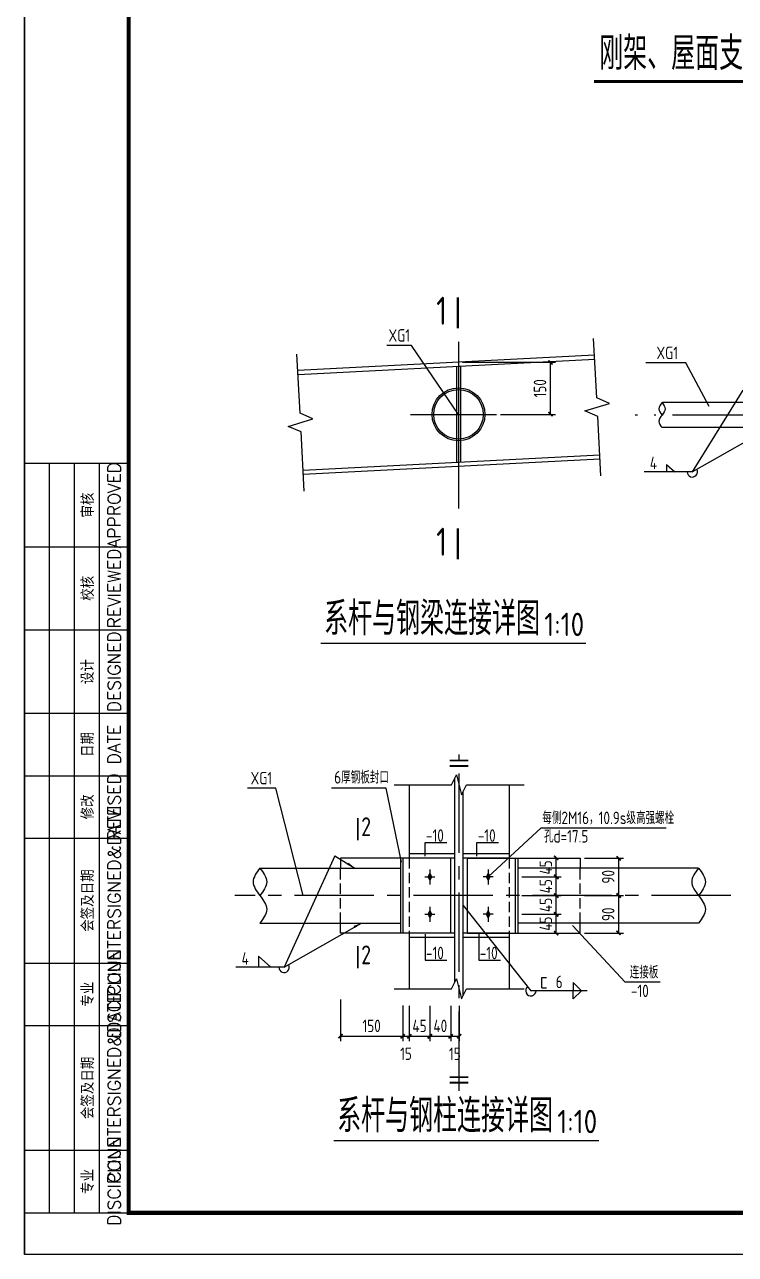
# Model space of a CAD drawing. Header units: millimetres. Extents: x 865974 to 875117, y 40174 to 44891.
# Drawn here: x 867867.5 to 868038.2, y 40173.6 to 40469 of the extents above; entities that cross this region are included whole.
import ezdxf
from ezdxf.enums import TextEntityAlignment as Align

# ---------------------------------------------------------------- set-up
doc = ezdxf.new("R2010")
doc.units = ezdxf.units.MM
doc.header["$LTSCALE"] = 1000
doc.header["$MEASUREMENT"] = 0
for name, pattern in [('center2', [28.575, 19.05, -3.175, 3.175, -3.175]), ('DASH', [0.35, 0.25, -0.1]), ('DASHED', [117.236842, 78.157895, -39.078947]), ('DOTE', [2.42, 2, -0.2, 0.02, -0.2])]:
    doc.linetypes.add(name, pattern=pattern)
doc.layers.add('1', color=4, linetype='Continuous', lineweight=70)
for name, color, linetype in [('1000', 2, 'Continuous'), ('11', 134, 'Continuous'), ('AXIS', 3, 'Continuous'), ('BEAM', 4, 'DASHED'), ('COLUMN', 9, 'Continuous'), ('DIM', 7, 'Continuous'), ('DOTE', 1, 'DOTE'), ('M_Prof', 2, 'Continuous'), ('NUM', 7, 'Continuous'), ('Prof', 2, 'Continuous'), ('THIN', 7, 'Continuous'), ('文字', 7, 'Continuous'), ('标注', 7, 'Continuous'), ('焊缝标注', 3, 'Continuous')]:
    doc.layers.add(name, color=color, linetype=linetype)
doc.styles.add('ECEC_TK', font='txt_l.shx', dxfattribs={"bigfont": 'hztxt_l.shx'})
doc.styles.add('GBHZ', font='gbenor.shx', dxfattribs={"width": 0.9, "bigfont": 'gbcbig.shx'})
doc.dimstyles.new('Y10', dxfattribs={"dimscale": 0, "dimtxt": 3, "dimasz": 0.01, "dimexe": 1.2, "dimexo": 1, "dimgap": 1, "dimtad": 1, "dimdec": 0, "dimlfac": 10, "dimzin": 0, "dimdsep": 46, "dimtxsty": 'GBHZ', "dimblk1": 'DX', "dimblk2": 'DX', "dimsah": 1, "dimcen": 0.09, "dimdle": 1, "dimadec": 0, "dimazin": 0, "dimtfac": 1, "dimtdec": 0, "dimtix": 1, "dimtmove": 2, "dimatfit": 3, "dimldrblk": 'DX', "dimfxl": 0, "dimtolj": 1, "dimtzin": 0, "dimarcsym": 0})

# ---------------------------------------------------------------- blocks, each defined once
blk = doc.blocks.new('DX')
at = {"color": 0, "linetype": 'ByBlock', "const_width": 40}
blk.add_lwpolyline([(-54, -51), (46, 49)], dxfattribs=at)
blk = doc.blocks.new('*D113')
at = {"layer": 'Defpoints', "color": 0, "transparency": 16777216}
for p in [(867971.71, 40387.88), (867993.79, 40387.88), (867980.83, 40375.38)]:
    blk.add_point(p, dxfattribs=at)
at = {"layer": 'DIM', "color": 0, "lineweight": -2, "transparency": 16777216}
for p, q in [((867972.71, 40387.88), (867994.99, 40387.88)), ((867993.79, 40375.39), (867993.79, 40387.87)), ((867981.83, 40375.38), (867994.99, 40375.38))]:
    blk.add_line(p, q, dxfattribs=at)
at = {"layer": 'DIM', "color": 0, "lineweight": -2, "transparency": 16777216, "xscale": 0.01, "yscale": 0.01, "zscale": 0.01}
for p, rotation in [((867993.79, 40387.88), 90), ((867993.79, 40375.38), 270)]:
    blk.add_blockref('DX', p, dxfattribs=dict(at, rotation=rotation))
at = {"layer": 'DIM', "color": 0, "transparency": 16777216, "insert": (867991.29, 40381.63), "char_height": 3, "attachment_point": 5, "rotation": 90, "style": 'GBHZ'}
blk.add_mtext('\\A1;150', dxfattribs=at)
blk = doc.blocks.new('BOLIT_GAOQIANG')
at = {"layer": 'THIN', "color": 252}
for p, q in [((-1.2, 0), (1.2, 0)), ((0, 1.8), (0, -1.8))]:
    blk.add_line(p, q, dxfattribs=at)
at = {"layer": 'THIN'}
blk.add_solid([(0, 1.2), (0.6, 0), (-0.6, 0), (0, -1.2)], dxfattribs=at)
blk = doc.blocks.new('*D159')
at = {"layer": 'Defpoints', "color": 0, "linetype": 'ByBlock', "transparency": 16777216}
for p in [(868000.95, 40268.78, 0.01), (868000.95, 40259.78, 0.01), (868010.17, 40259.78)]:
    blk.add_point(p, dxfattribs=at)
at = {"layer": 'DIM', "color": 0, "linetype": 'ByBlock', "lineweight": -2, "transparency": 16777216}
for p, q in [((868001.95, 40268.78), (868011.37, 40268.78)), ((868010.17, 40268.77), (868010.17, 40259.79)), ((868001.95, 40259.78), (868011.37, 40259.78))]:
    blk.add_line(p, q, dxfattribs=at)
at = {"layer": 'DIM', "color": 0, "linetype": 'ByBlock', "lineweight": -2, "transparency": 16777216, "xscale": 0.01, "yscale": 0.01, "zscale": 0.01}
for p, rotation in [((868010.17, 40268.78), 90), ((868010.17, 40259.78), 270)]:
    blk.add_blockref('DX', p, dxfattribs=dict(at, rotation=rotation))
at = {"layer": 'DIM', "color": 0, "linetype": 'ByBlock', "transparency": 16777216, "insert": (868007.67, 40264.28), "char_height": 3, "attachment_point": 5, "rotation": 90, "style": 'GBHZ'}
blk.add_mtext('\\A1;90', dxfattribs=at)
blk = doc.blocks.new('*D160')
at = {"layer": 'Defpoints', "color": 0, "linetype": 'ByBlock', "transparency": 16777216}
for p in [(868000.95, 40259.78), (868000.95, 40250.78, 0.02), (868010.17, 40250.78)]:
    blk.add_point(p, dxfattribs=at)
at = {"layer": 'DIM', "color": 0, "linetype": 'ByBlock', "lineweight": -2, "transparency": 16777216}
for p, q in [((868001.95, 40259.78), (868011.37, 40259.78)), ((868010.17, 40259.77), (868010.17, 40250.79)), ((868001.95, 40250.78), (868011.37, 40250.78))]:
    blk.add_line(p, q, dxfattribs=at)
at = {"layer": 'DIM', "color": 0, "linetype": 'ByBlock', "lineweight": -2, "transparency": 16777216, "xscale": 0.01, "yscale": 0.01, "zscale": 0.01}
for p, rotation in [((868010.17, 40259.78), 90), ((868010.17, 40250.78), 270)]:
    blk.add_blockref('DX', p, dxfattribs=dict(at, rotation=rotation))
at = {"layer": 'DIM', "color": 0, "linetype": 'ByBlock', "transparency": 16777216, "insert": (868007.67, 40255.28), "char_height": 3, "attachment_point": 5, "rotation": 90, "style": 'GBHZ'}
blk.add_mtext('\\A1;90', dxfattribs=at)
blk = doc.blocks.new('*D161')
at = {"layer": 'Defpoints', "color": 0, "linetype": 'ByBlock', "transparency": 16777216}
for p in [(867985.95, 40255.28, 0), (867995.19, 40255.28), (867985.95, 40250.78, 0)]:
    blk.add_point(p, dxfattribs=at)
at = {"layer": 'DIM', "color": 0, "linetype": 'ByBlock', "lineweight": -2, "transparency": 16777216}
for p, q in [((867986.95, 40255.28), (867996.39, 40255.28)), ((867995.19, 40255.29), (867995.19, 40255.3)), ((867995.19, 40250.78), (867995.19, 40255.28)), ((867986.95, 40250.78), (867996.39, 40250.78)), ((867995.19, 40250.77), (867995.19, 40250.76))]:
    blk.add_line(p, q, dxfattribs=at)
at = {"layer": 'DIM', "color": 0, "linetype": 'ByBlock', "lineweight": -2, "transparency": 16777216, "xscale": 0.01, "yscale": 0.01, "zscale": 0.01}
for p, rotation in [((867995.19, 40255.28), 270), ((867995.19, 40250.78), 90)]:
    blk.add_blockref('DX', p, dxfattribs=dict(at, rotation=rotation))
at = {"layer": 'DIM', "color": 0, "linetype": 'ByBlock', "transparency": 16777216, "insert": (867992.69, 40253.03), "char_height": 3, "attachment_point": 5, "rotation": 90, "style": 'GBHZ'}
blk.add_mtext('\\A1;45', dxfattribs=at)
blk = doc.blocks.new('*D162')
at = {"layer": 'Defpoints', "color": 0, "linetype": 'ByBlock', "transparency": 16777216}
for p in [(867985.95, 40259.78, 0), (867995.19, 40259.78), (867985.95, 40255.28, 0)]:
    blk.add_point(p, dxfattribs=at)
at = {"layer": 'DIM', "color": 0, "linetype": 'ByBlock', "lineweight": -2, "transparency": 16777216}
for p, q in [((867986.95, 40259.78), (867996.39, 40259.78)), ((867995.19, 40259.79), (867995.19, 40259.8)), ((867995.19, 40255.28), (867995.19, 40259.78)), ((867986.95, 40255.28), (867996.39, 40255.28)), ((867995.19, 40255.27), (867995.19, 40255.26))]:
    blk.add_line(p, q, dxfattribs=at)
at = {"layer": 'DIM', "color": 0, "linetype": 'ByBlock', "lineweight": -2, "transparency": 16777216, "xscale": 0.01, "yscale": 0.01, "zscale": 0.01}
for p, rotation in [((867995.19, 40259.78), 270), ((867995.19, 40255.28), 90)]:
    blk.add_blockref('DX', p, dxfattribs=dict(at, rotation=rotation))
at = {"layer": 'DIM', "color": 0, "linetype": 'ByBlock', "transparency": 16777216, "insert": (867992.69, 40257.53), "char_height": 3, "attachment_point": 5, "rotation": 90, "style": 'GBHZ'}
blk.add_mtext('\\A1;45', dxfattribs=at)
blk = doc.blocks.new('*D163')
at = {"layer": 'Defpoints', "color": 0, "linetype": 'ByBlock', "transparency": 16777216}
for p in [(867985.95, 40264.28, 0), (867995.19, 40264.28), (867985.95, 40259.78, 0)]:
    blk.add_point(p, dxfattribs=at)
at = {"layer": 'DIM', "color": 0, "linetype": 'ByBlock', "lineweight": -2, "transparency": 16777216}
for p, q in [((867986.95, 40264.28), (867996.39, 40264.28)), ((867995.19, 40264.29), (867995.19, 40264.3)), ((867995.19, 40259.78), (867995.19, 40264.28)), ((867986.95, 40259.78), (867996.39, 40259.78)), ((867995.19, 40259.77), (867995.19, 40259.76))]:
    blk.add_line(p, q, dxfattribs=at)
at = {"layer": 'DIM', "color": 0, "linetype": 'ByBlock', "lineweight": -2, "transparency": 16777216, "xscale": 0.01, "yscale": 0.01, "zscale": 0.01}
for p, rotation in [((867995.19, 40264.28), 270), ((867995.19, 40259.78), 90)]:
    blk.add_blockref('DX', p, dxfattribs=dict(at, rotation=rotation))
at = {"layer": 'DIM', "color": 0, "linetype": 'ByBlock', "transparency": 16777216, "insert": (867992.69, 40262.03), "char_height": 3, "attachment_point": 5, "rotation": 90, "style": 'GBHZ'}
blk.add_mtext('\\A1;45', dxfattribs=at)
blk = doc.blocks.new('*D164')
at = {"layer": 'Defpoints', "color": 0, "linetype": 'ByBlock', "transparency": 16777216}
for p in [(867985.95, 40268.78, 0), (867995.19, 40268.78), (867985.95, 40264.28, 0)]:
    blk.add_point(p, dxfattribs=at)
at = {"layer": 'DIM', "color": 0, "linetype": 'ByBlock', "lineweight": -2, "transparency": 16777216}
for p, q in [((867986.95, 40268.78), (867996.39, 40268.78)), ((867995.19, 40268.79), (867995.19, 40268.8)), ((867995.19, 40264.28), (867995.19, 40268.78)), ((867986.95, 40264.28), (867996.39, 40264.28)), ((867995.19, 40264.27), (867995.19, 40264.26))]:
    blk.add_line(p, q, dxfattribs=at)
at = {"layer": 'DIM', "color": 0, "linetype": 'ByBlock', "lineweight": -2, "transparency": 16777216, "xscale": 0.01, "yscale": 0.01, "zscale": 0.01}
for p, rotation in [((867995.19, 40268.78), 270), ((867995.19, 40264.28), 90)]:
    blk.add_blockref('DX', p, dxfattribs=dict(at, rotation=rotation))
at = {"layer": 'DIM', "color": 0, "linetype": 'ByBlock', "transparency": 16777216, "insert": (867992.69, 40266.53), "char_height": 3, "attachment_point": 5, "rotation": 90, "style": 'GBHZ'}
blk.add_mtext('\\A1;45', dxfattribs=at)
blk = doc.blocks.new('*D165')
at = {"layer": 'Defpoints', "color": 0, "transparency": 16777216}
for p in [(867943.35, 40235.78, 0), (867958.35, 40234.4, -0.01), (867958.35, 40225.97)]:
    blk.add_point(p, dxfattribs=at)
at = {"layer": 'DIM', "color": 0, "lineweight": -2, "transparency": 16777216}
for p, q in [((867943.35, 40234.78), (867943.35, 40224.77)), ((867958.35, 40233.4), (867958.35, 40224.77)), ((867943.36, 40225.97), (867958.34, 40225.97))]:
    blk.add_line(p, q, dxfattribs=at)
at = {"layer": 'DIM', "color": 0, "lineweight": -2, "transparency": 16777216, "xscale": 0.01, "yscale": 0.01, "zscale": 0.01, "rotation": 180}
blk.add_blockref('DX', (867943.35, 40225.97), dxfattribs=at)
at = {"layer": 'DIM', "color": 0, "lineweight": -2, "transparency": 16777216, "xscale": 0.01, "yscale": 0.01, "zscale": 0.01}
blk.add_blockref('DX', (867958.35, 40225.97), dxfattribs=at)
at = {"layer": 'DIM', "color": 0, "transparency": 16777216, "insert": (867950.85, 40228.47), "char_height": 3, "attachment_point": 5, "style": 'GBHZ'}
blk.add_mtext('\\A1;150', dxfattribs=at)
blk = doc.blocks.new('*D166')
at = {"layer": 'Defpoints', "color": 0, "transparency": 16777216}
for p in [(867958.35, 40234.4, -0.01), (867959.85, 40234.28, -0.01), (867959.85, 40225.97)]:
    blk.add_point(p, dxfattribs=at)
at = {"layer": 'DIM', "color": 0, "lineweight": -2, "transparency": 16777216}
for p, q in [((867958.35, 40233.4), (867958.35, 40224.77)), ((867959.85, 40233.28), (867959.85, 40224.77)), ((867958.34, 40225.97), (867958.33, 40225.97)), ((867958.35, 40225.97), (867959.85, 40225.97)), ((867959.86, 40225.97), (867959.87, 40225.97))]:
    blk.add_line(p, q, dxfattribs=at)
at = {"layer": 'DIM', "color": 0, "lineweight": -2, "transparency": 16777216, "xscale": 0.01, "yscale": 0.01, "zscale": 0.01}
blk.add_blockref('DX', (867958.35, 40225.97), dxfattribs=at)
at = {"layer": 'DIM', "color": 0, "lineweight": -2, "transparency": 16777216, "xscale": 0.01, "yscale": 0.01, "zscale": 0.01, "rotation": 180}
blk.add_blockref('DX', (867959.85, 40225.97), dxfattribs=at)
at = {"layer": 'DIM', "color": 0, "transparency": 16777216, "insert": (867959.1, 40221.78), "char_height": 3, "attachment_point": 5, "style": 'GBHZ'}
blk.add_mtext('\\A1;15', dxfattribs=at)
blk = doc.blocks.new('*D167')
at = {"layer": 'Defpoints', "color": 0, "transparency": 16777216}
for p in [(867959.85, 40234.28, -0.01), (867964.85, 40234.28, -0.01), (867964.85, 40225.97)]:
    blk.add_point(p, dxfattribs=at)
at = {"layer": 'DIM', "color": 0, "lineweight": -2, "transparency": 16777216}
for p, q in [((867959.85, 40233.28), (867959.85, 40224.77)), ((867964.85, 40233.28), (867964.85, 40224.77)), ((867959.86, 40225.97), (867964.84, 40225.97))]:
    blk.add_line(p, q, dxfattribs=at)
at = {"layer": 'DIM', "color": 0, "lineweight": -2, "transparency": 16777216, "xscale": 0.01, "yscale": 0.01, "zscale": 0.01, "rotation": 180}
blk.add_blockref('DX', (867959.85, 40225.97), dxfattribs=at)
at = {"layer": 'DIM', "color": 0, "lineweight": -2, "transparency": 16777216, "xscale": 0.01, "yscale": 0.01, "zscale": 0.01}
blk.add_blockref('DX', (867964.85, 40225.97), dxfattribs=at)
at = {"layer": 'DIM', "color": 0, "transparency": 16777216, "insert": (867962.35, 40228.47), "char_height": 3, "attachment_point": 5, "style": 'GBHZ'}
blk.add_mtext('\\A1;45', dxfattribs=at)
blk = doc.blocks.new('*D168')
at = {"layer": 'Defpoints', "color": 0, "transparency": 16777216}
for p in [(867964.85, 40234.28, -0.01), (867969.85, 40234.28, -0.01), (867969.85, 40225.97)]:
    blk.add_point(p, dxfattribs=at)
at = {"layer": 'DIM', "color": 0, "lineweight": -2, "transparency": 16777216}
for p, q in [((867964.85, 40233.28), (867964.85, 40224.77)), ((867969.85, 40233.28), (867969.85, 40224.77)), ((867964.86, 40225.97), (867969.84, 40225.97))]:
    blk.add_line(p, q, dxfattribs=at)
at = {"layer": 'DIM', "color": 0, "lineweight": -2, "transparency": 16777216, "xscale": 0.01, "yscale": 0.01, "zscale": 0.01, "rotation": 180}
blk.add_blockref('DX', (867964.85, 40225.97), dxfattribs=at)
at = {"layer": 'DIM', "color": 0, "lineweight": -2, "transparency": 16777216, "xscale": 0.01, "yscale": 0.01, "zscale": 0.01}
blk.add_blockref('DX', (867969.85, 40225.97), dxfattribs=at)
at = {"layer": 'DIM', "color": 0, "transparency": 16777216, "insert": (867967.35, 40228.47), "char_height": 3, "attachment_point": 5, "style": 'GBHZ'}
blk.add_mtext('\\A1;40', dxfattribs=at)
blk = doc.blocks.new('*D169')
at = {"layer": 'Defpoints', "color": 0, "transparency": 16777216}
for p in [(867969.85, 40234.28, -0.01), (867971.85, 40234.28), (867971.85, 40225.97)]:
    blk.add_point(p, dxfattribs=at)
at = {"layer": 'DIM', "color": 0, "lineweight": -2, "transparency": 16777216}
for p, q in [((867969.85, 40233.28), (867969.85, 40224.77)), ((867971.85, 40233.28), (867971.85, 40224.77)), ((867969.84, 40225.97), (867969.83, 40225.97)), ((867969.85, 40225.97), (867971.85, 40225.97)), ((867971.86, 40225.97), (867971.87, 40225.97))]:
    blk.add_line(p, q, dxfattribs=at)
at = {"layer": 'DIM', "color": 0, "lineweight": -2, "transparency": 16777216, "xscale": 0.01, "yscale": 0.01, "zscale": 0.01}
blk.add_blockref('DX', (867969.85, 40225.97), dxfattribs=at)
at = {"layer": 'DIM', "color": 0, "lineweight": -2, "transparency": 16777216, "xscale": 0.01, "yscale": 0.01, "zscale": 0.01, "rotation": 180}
blk.add_blockref('DX', (867971.85, 40225.97), dxfattribs=at)
at = {"layer": 'DIM', "color": 0, "transparency": 16777216, "insert": (867970.85, 40221.77), "char_height": 3, "attachment_point": 5, "style": 'GBHZ'}
blk.add_mtext('\\A1;15', dxfattribs=at)

msp = doc.modelspace()

# ---------------------------------------------------------------- linework, layer by layer
for p, q in [((867867.51, 40173.578), (867867.51, 40767.578)), ((867867.51, 40767.578), (867867.51, 40173.578)), ((867873.51, 40183.578), (867873.51, 40363.578)), ((867879.51, 40183.578), (867879.51, 40363.578)), ((867885.51, 40183.578), (867885.51, 40363.578)), ((867867.51, 40343.578), (867892.51, 40343.578)), ((867867.51, 40323.578), (867892.51, 40323.578)), ((867867.51, 40303.578), (867892.51, 40303.578)), ((867867.51, 40288.578), (867892.51, 40288.578)), ((867867.51, 40273.578), (867892.51, 40273.578)), ((867867.51, 40243.578), (867892.51, 40243.578)), ((867867.51, 40228.578), (867892.51, 40228.578)), ((867867.51, 40198.578), (867892.51, 40198.578)), ((868708.51, 40173.578), (867867.51, 40173.578))]:
    msp.add_line(p, q)
at = {"color": 0, "const_width": 1}
msp.add_lwpolyline([(868698.51, 40183.578), (867892.51, 40183.578), (867892.51, 40757.578), (868698.51, 40757.578)], close=True, dxfattribs=at)
at = {"const_width": 0.667}
msp.add_lwpolyline([(868004.259, 40455.326), (868063.623, 40455.326)], dxfattribs=at)
msp.add_lwpolyline([(867867.51, 40363.578), (867867.51, 40183.578), (867892.51, 40183.578), (867892.51, 40363.578)], close=True)
at = {"layer": '1', "color": 2}
for points, const_width, elevation in [([(867971.567, 40403.507), (867971.567, 40396.026)], 0.6, -0.088), ([(867971.567, 40348.029), (867971.567, 40340.549)], 0.6, -0.088), ([(867947.541, 40278.407), (867947.541, 40273.057)], 0.4, 0.004), ([(867947.541, 40247.623), (867947.541, 40242.273)], 0.4, 0.004)]:
    msp.add_lwpolyline(points, dxfattribs=dict(at, const_width=const_width, elevation=elevation))
at = {"layer": '1000'}
for p, q in [((867971.215, 40386.849), (867971.215, 40363.817)), ((867972.215, 40386.9), (867972.215, 40363.869))]:
    msp.add_line(p, q, dxfattribs=at)
at = {"layer": '11'}
for p, q in [((868004.385, 40389.574), (867933.129, 40385.87)), ((868004.436, 40388.575), (867933.181, 40384.872)), ((868005.63, 40365.606), (867934.374, 40361.903)), ((868005.682, 40364.608), (867934.426, 40360.904))]:
    msp.add_line(p, q, dxfattribs=at)
at = {"layer": 'AXIS'}
for p, q in [((867960.428, 40391.937, -0.092), (867954.469, 40391.937, -0.092)), ((867971.715, 40375.376), (867960.428, 40391.937, -0.092)), ((868026.276, 40387.74, 0), (868016.679, 40387.74, 0)), ((868031.91, 40377.277, 0), (868026.276, 40387.74, 0)), ((867927.826, 40285.585, 0.001), (867921.045, 40285.585, 0.001)), ((867934.398, 40259.775, 0.001), (867927.826, 40285.585, 0.001)), ((867954.337, 40285.585, 0.001), (867941.253, 40285.585, 0.001)), ((867958.051, 40267.826, 0.001), (867954.337, 40285.585, 0.001)), ((867978.851, 40264.275, 0.001), (867991.565, 40276.085, 0.009)), ((867991.565, 40276.085, 0.009), (868021.613, 40276.085, 0.009)), ((867999.104, 40252.623, 0.002), (868011.761, 40238.966, 0.002)), ((868020.186, 40238.966, 0.002), (868011.761, 40238.966, 0.002))]:
    msp.add_line(p, q, dxfattribs=at)
at = {"layer": 'BEAM', "linetype": 'DASH', "ltscale": 0.01}
for p, q in [((867959.851, 40268.775, -0.01), (867959.851, 40250.775, -0.007)), ((867983.851, 40268.775, -0.005), (867983.851, 40250.775, -0.001)), ((867943.351, 40253.175, -0.005), (867943.351, 40266.375, 0)), ((868000.951, 40253.175, 0.002), (868000.951, 40266.375, 0.006))]:
    msp.add_line(p, q, dxfattribs=at)
at = {"layer": 'COLUMN'}
for p, q in [((868055.793, 40378.196), (868020.606, 40378.196)), ((868055.793, 40372.196), (868020.606, 40372.196)), ((867969.851, 40268.775, -0.006), (867943.351, 40268.775, -0.004)), ((867943.351, 40268.775, 0), (867943.351, 40266.375, -0.003)), ((867957.751, 40268.775, -0.006), (867957.751, 40250.775, -0.002)), ((867958.351, 40268.775, -0.002), (867958.351, 40250.775, -0.002)), ((867969.851, 40250.775, -0.01), (867969.851, 40268.775, -0.01)), ((867973.851, 40268.775, -0.006), (868000.951, 40268.775, 0.002)), ((867973.851, 40250.775, -0.006), (867973.851, 40268.775, -0.006)), ((867985.351, 40268.775, -0.002), (867985.351, 40250.775, 0.002)), ((867985.951, 40268.775, 0.002), (867985.951, 40250.775, 0.002)), ((868000.951, 40268.775, 0.006), (868000.951, 40266.375, 0.003)), ((867924.029, 40266.375, -0.002), (867957.751, 40266.375, -0.002)), ((868029.371, 40266.375, 0.002), (867985.951, 40266.375, 0.002)), ((867924.029, 40253.175, -0.002), (867957.751, 40253.175, -0.002)), ((867943.351, 40250.775, 0), (867943.351, 40253.175, -0.003)), ((868029.371, 40253.175, 0.002), (867985.951, 40253.175, 0.002)), ((868000.951, 40250.775, 0.006), (868000.951, 40253.175, 0.003)), ((867969.851, 40250.775, -0.006), (867943.351, 40250.775, -0.004)), ((867973.851, 40250.775, -0.006), (868000.951, 40250.775, 0.002))]:
    msp.add_line(p, q, dxfattribs=at)
at = {"layer": 'DIM'}
for radius in [6.35, 5.95]:
    msp.add_circle((867971.715, 40375.376), radius, dxfattribs=at)
at = {"layer": 'DOTE', "linetype": 'DOTE', "ltscale": 0.02}
for p, q in [((867971.715, 40392.77), (867971.715, 40350.221)), ((867960.169, 40375.376), (867980.828, 40375.376)), ((868111.495, 40375.196), (868014.147, 40375.196))]:
    msp.add_line(p, q, dxfattribs=at)
at = {"layer": 'DOTE', "linetype": 'center2', "ltscale": 0.001}
for p, q in [((867971.851, 40212.876, 0.001), (867971.851, 40293.703, 0.001)), ((868037.143, 40259.775, 0.001), (867917.988, 40259.775, 0.001))]:
    msp.add_line(p, q, dxfattribs=at)
at = {"layer": 'M_Prof'}
for points in [[(868020.606, 40378.196), (868021.356, 40376.696), (868020.606, 40375.196), (868019.856, 40373.696), (868020.606, 40372.196)], [(868020.606, 40378.196), (868019.856, 40376.696), (868020.606, 40375.196)]]:
    msp.add_spline(points, degree=3, dxfattribs=at)
at = {"layer": 'Prof'}
for p, q in [((867970.851, 40238.961, 0.001), (867970.851, 40288.005, 0.001)), ((867959.851, 40286.405, 0.012), (867959.851, 40268.775, -0.01)), ((867972.851, 40235.761, 0.001), (867972.851, 40284.805, 0.001)), ((867983.851, 40286.405, -0.007), (867983.851, 40268.775, 0.011)), ((867963.673, 40269.217), (867963.673, 40272.491)), ((867963.673, 40272.491), (867968.906, 40272.491)), ((867976.116, 40269.217), (867976.116, 40272.491)), ((867976.116, 40272.491), (867981.348, 40272.491)), ((867970.851, 40269.84, -0.001), (867959.851, 40269.84, -0.01)), ((867983.851, 40269.84, 0.011), (867972.851, 40269.84, 0.001)), ((867970.851, 40268.775, -0.001), (867959.851, 40268.775, -0.01)), ((867983.851, 40268.775, 0.011), (867972.851, 40268.775, 0.001)), ((867970.851, 40250.775, -0.001), (867959.851, 40250.775, -0.01)), ((867959.851, 40250.775, -0.007), (867959.851, 40237.361)), ((867970.851, 40249.711, -0.001), (867959.851, 40249.711, -0.01)), ((867963.673, 40250.492), (867963.673, 40244.276)), ((867983.851, 40250.775, 0.011), (867972.851, 40250.775, 0.001)), ((867983.851, 40249.711, 0.011), (867972.851, 40249.711, 0.001)), ((867976.593, 40250.492), (867976.593, 40244.276)), ((867983.851, 40250.775, -0.001), (867983.851, 40237.361, 0.004)), ((867963.673, 40244.276), (867968.906, 40244.276)), ((867976.593, 40244.276), (867981.825, 40244.276))]:
    msp.add_line(p, q, dxfattribs=at)
for points in [[(867956.251, 40286.405), (867970.051, 40286.405), (867971.251, 40288.805), (867972.451, 40284.005), (867973.651, 40286.405), (867987.451, 40286.405)], [(867956.251, 40237.361), (867970.051, 40237.361), (867971.251, 40239.761), (867972.451, 40234.961), (867973.651, 40237.361), (867987.451, 40237.361)]]:
    msp.add_lwpolyline(points, dxfattribs=at)
for points in [[(867924.029, 40266.375, -0.002), (867922.379, 40263.075, -0.002), (867924.029, 40259.775, -0.002), (867925.679, 40256.475, -0.002), (867924.029, 40253.175, -0.002)], [(867924.029, 40266.375, -0.002), (867925.679, 40263.075, -0.002), (867924.029, 40259.775, -0.002)], [(868029.371, 40266.375, 0.002), (868027.721, 40263.075, 0.002), (868029.371, 40259.775, 0.002), (868031.021, 40256.475, 0.002), (868029.371, 40253.175, 0.002)], [(868029.371, 40266.375, 0.002), (868031.021, 40263.075, 0.002), (868029.371, 40259.775, 0.002)]]:
    msp.add_spline(points, degree=3, dxfattribs=at)
at = {"layer": 'THIN'}
for p, q in [((868004.917, 40379.338), (868004.177, 40393.569)), ((867933.661, 40375.634), (867932.921, 40389.865)), ((868007.99, 40377.996), (868004.917, 40379.338)), ((868002.076, 40376.186), (868007.99, 40377.996)), ((868005.15, 40374.844), (868002.076, 40376.186)), ((867930.82, 40372.482), (867936.735, 40374.292)), ((867936.735, 40374.292), (867933.661, 40375.634)), ((868005.89, 40360.613), (868005.15, 40374.844)), ((867933.894, 40371.14), (867930.82, 40372.482)), ((867934.634, 40356.909), (867933.894, 40371.14))]:
    msp.add_line(p, q, dxfattribs=at)
at = {"layer": '文字', "color": 6, "const_width": 0.32}
for points in [[(867938.577, 40320.362), (868002.298, 40320.362)], [(867941.705, 40200.939), (868005.426, 40200.939)]]:
    msp.add_lwpolyline(points, dxfattribs=at)
at = {"layer": '标注', "color": 0, "const_width": 0.45}
for points, elevation in [([(867969.598, 40292.213), (867974.104, 40292.213)], -0.01), ([(867969.598, 40290.881), (867974.104, 40290.881)], -0.01), ([(867969.598, 40216.167), (867974.104, 40216.167)], 0.001), ([(867969.598, 40214.835), (867974.104, 40214.835)], 0.001)]:
    msp.add_lwpolyline(points, dxfattribs=dict(at, elevation=elevation))
at = {"layer": '焊缝标注'}
for p, q in [((868040.026, 40381.147, -0.002), (868027.871, 40361.569, -0.003)), ((868027.871, 40361.569, -0.003), (868046.487, 40372.196)), ((868027.871, 40361.569, -0.003), (868016.304, 40361.569, -0.003)), ((868021.691, 40363.369, -0.003), (868023.691, 40361.569, -0.003)), ((868021.691, 40363.369, -0.003), (868021.691, 40361.569, -0.003)), ((867941.984, 40269.327, -0.002), (867929.829, 40242.549, -0.002)), ((867941.984, 40269.327, -0.004), (867946.858, 40266.375, -0.002)), ((867972.851, 40257.369, 0.001), (867989.098, 40236.932, 0.001)), ((867929.829, 40242.549, -0.002), (867948.445, 40253.175, 0.001)), ((867923.649, 40245.249, -0.002), (867926.649, 40242.549, -0.002)), ((867923.649, 40245.249, -0.002), (867923.649, 40242.549, -0.002)), ((867929.829, 40242.549, -0.002), (867918.262, 40242.549, -0.002)), ((867991.728, 40240.132, 0.001), (867992.85, 40240.132, 0.001)), ((867991.728, 40237.622, 0.001), (867991.728, 40240.132, 0.001)), ((868002.598, 40236.932, 0.001), (867989.098, 40236.932, 0.001)), ((867991.728, 40237.622, 0.001), (867992.85, 40237.622, 0.001)), ((867999.225, 40238.932, 0.001), (868001.225, 40236.932, 0.001)), ((867999.225, 40238.932, 0.001), (867999.225, 40236.932, 0.001)), ((867999.225, 40234.932, 0.001), (867999.225, 40236.932, 0.001)), ((867999.225, 40234.932, 0.001), (868001.225, 40236.932, 0.001))]:
    msp.add_line(p, q, dxfattribs=at)
for centre, start, end in [((868027.871, 40361.569, -0.003), 179.99999, 27.34394), ((867929.829, 40242.549, -0.002), 179.99999, 27.34394), ((867989.098, 40236.932, 0.001), 128.48285, 0)]:
    msp.add_arc(centre, 1.25, start, end, dxfattribs=at)
for points in [[(867946.858, 40266.375, -0.002), (867944.999, 40267.171, -0.002), (867945.314, 40267.681, -0.002)], [(867948.445, 40253.175, 0.001), (867946.82, 40251.971, 0.001), (867946.539, 40252.501, 0.001)]]:
    msp.add_solid(points, dxfattribs=at)

# ---------------------------------------------------------------- block references
at = {"layer": 'THIN'}
for p in [(867964.851, 40264.275, -0.006), (867964.851, 40255.275, -0.006)]:
    msp.add_blockref('BOLIT_GAOQIANG', p, dxfattribs=at)
at = {"layer": 'THIN', "xscale": -1}
for p in [(867978.851, 40264.275, -0.006), (867978.851, 40255.275, -0.006)]:
    msp.add_blockref('BOLIT_GAOQIANG', p, dxfattribs=at)

# ---------------------------------------------------------------- texts
at = {"style": 'ECEC_TK'}
for s, p in [('APPROVED', (867889.01, 40353.578)), ('审核', (867882.51, 40353.578)), ('REVIEWED', (867889.01, 40333.578)), ('校核', (867882.51, 40333.578)), ('DESIGNED', (867889.01, 40313.578)), ('设计', (867882.51, 40313.578)), ('DATE', (867889.01, 40296.078)), ('日期', (867882.51, 40296.078)), ('REVISED', (867889.01, 40281.078)), ('修改', (867882.51, 40281.078)), ('COUNTERSIGNED&DATE', (867889.01, 40258.578)), ('会签及日期', (867882.51, 40258.578)), ('DISCIPLINE', (867889.01, 40236.078)), ('专业', (867882.51, 40236.078)), ('COUNTERSIGNED&DATE', (867889.01, 40213.578)), ('会签及日期', (867882.51, 40213.578)), ('DISCIPLINE', (867889.01, 40191.078)), ('专业', (867882.51, 40191.078))]:
    msp.add_text(s, height=3, rotation=90, dxfattribs=at).set_placement(p, align=Align.MIDDLE)
at = {"layer": 'AXIS', "color": 0, "style": 'GBHZ', "width": 0.9}
for s, height, p in [('1', 6.75, (867966.373, 40396.879, -0.132)), ('XG1', 3, (867954.912, 40392.837, -0.092)), ('XG1', 3, (868019.267, 40388.64, 0)), ('4', 3, (868017.672, 40362.186, -0.003)), ('1', 6.75, (867966.373, 40341.401, -0.132)), ('XG1', 3, (867921.791, 40286.485, 0.001)), ('6厚钢板封口', 3, (867941.867, 40286.685, 0.001)), ('2', 4.5, (867948.357, 40274.074, 0.008)), ('每侧2M16，10.9s级高强螺栓', 3, (867991.849, 40276.943, 0.009)), ('-10', 3, (867963.906, 40272.694, 0.009)), ('-10', 3, (867976.348, 40272.694, 0.009)), ('孔d=17.5', 3, (867992.244, 40272.516, 0.009)), ('4', 3, (867919.63, 40243.165, -0.002)), ('2', 4.5, (867948.357, 40243.29, 0.008)), ('-10', 3, (867963.906, 40244.479, 0.009)), ('-10', 3, (867976.825, 40244.479, 0.009)), ('连接板', 3, (868012.847, 40239.867, 0.002)), ('6', 3, (867995.057, 40237.548, 0.001)), ('-10', 3, (868013.121, 40235.373, 0.002))]:
    msp.add_text(s, height=height, dxfattribs=at).set_placement(p)
at = {"layer": 'NUM', "style": 'GBHZ'}
msp.add_text('刚架、屋面支撑布置图', height=8, dxfattribs=at).set_placement((868005.514, 40458.099))
at = {"layer": '文字', "color": 6, "style": 'GBHZ'}
for s, height, p in [('系杆与钢梁连接详图', 8, (867939.44, 40322.314)), ('1:10', 5.6, (867992.317, 40322.117)), ('系杆与钢柱连接详图', 8, (867942.568, 40202.89)), ('1:10', 5.6, (867995.445, 40202.694))]:
    msp.add_text(s, height=height, dxfattribs=at).set_placement(p)

# ---------------------------------------------------------------- dimensions: what is measured, and where the dimension line sits
at = {"layer": 'DIM'}
dim = msp.add_linear_dim(base=(867993.794, 40387.876), p1=(867980.828, 40375.376), p2=(867971.715, 40387.876), angle=90, text='150', dimstyle='Y10', override={"dimscale": 1}, dxfattribs=at)
dim.commit()
dim.dimension.update_dxf_attribs({"geometry": '*D113', "text_midpoint": (867991.294, 40381.626)})
at = {"layer": 'DIM', "color": 0, "linetype": 'ByBlock'}
for base, p1, p2, picture, middle in [((867995.194, 40268.775, 0.001), (867985.951, 40264.275, 0), (867985.951, 40268.775, -0.002), '*D164', (867992.694, 40266.525, 0.001)), ((867995.194, 40264.275, 0.001), (867985.951, 40259.775, 0.002), (867985.951, 40264.275, 0), '*D163', (867992.694, 40262.025, 0.001)), ((867995.194, 40259.775, 0.001), (867985.951, 40255.275, 0), (867985.951, 40259.775, 0.002), '*D162', (867992.694, 40257.525, 0.001)), ((867995.194, 40255.275, 0.001), (867985.951, 40250.775, 0.002), (867985.951, 40255.275, 0), '*D161', (867992.694, 40253.025, 0.001))]:
    dim = msp.add_linear_dim(base=base, p1=p1, p2=p2, angle=90, dimstyle='Y10', override={"dimscale": 1}, dxfattribs=at)
    dim.commit()
    dim.dimension.update_dxf_attribs({"geometry": picture, "text_midpoint": middle})
for base, p1, p2, picture, middle in [((868010.165, 40259.775, -0.01), (868000.951, 40268.775, 0.002), (868000.951, 40259.775, 0.004), '*D159', (868007.665, 40264.276, -0.01)), ((868010.165, 40250.775, -0.01), (868000.951, 40259.775, -0.01), (868000.951, 40250.775, 0.006), '*D160', (868007.665, 40255.275, -0.01))]:
    dim = msp.add_linear_dim(base=base, p1=p1, p2=p2, angle=90, text='90', dimstyle='Y10', override={"dimscale": 1}, dxfattribs=at)
    dim.commit()
    dim.dimension.update_dxf_attribs({"geometry": picture, "text_midpoint": middle})
at = {"layer": 'DIM'}
dim = msp.add_linear_dim(base=(867958.351, 40225.974, 0.001), p1=(867943.351, 40235.78, 0), p2=(867958.351, 40234.401, -0.01), dimstyle='Y10', override={"dimscale": 1}, dxfattribs=at)
dim.commit()
dim.dimension.update_dxf_attribs({"geometry": '*D165', "text_midpoint": (867950.851, 40228.474, 0.001)})
dim = msp.add_linear_dim(base=(867959.851, 40225.974, 0.001), p1=(867958.351, 40234.401, -0.01), p2=(867959.851, 40234.28, -0.01), dimstyle='Y10', override={"dimscale": 1}, dxfattribs=at)
dim.commit()
dim.dimension.update_dxf_attribs({"geometry": '*D166', "text_midpoint": (867959.101, 40221.783, 0.001), "dimtype": 160})
for base, p1, p2, text, picture, middle in [((867964.851, 40225.974, 0.001), (867959.851, 40234.28, -0.01), (867964.851, 40234.28, -0.01), '45', '*D167', (867962.351, 40228.474, 0.001)), ((867969.851, 40225.974, 0.001), (867964.851, 40234.28, -0.01), (867969.851, 40234.28, -0.01), '40', '*D168', (867967.351, 40228.474, 0.001))]:
    dim = msp.add_linear_dim(base=base, p1=p1, p2=p2, text=text, dimstyle='Y10', override={"dimscale": 1}, dxfattribs=at)
    dim.commit()
    dim.dimension.update_dxf_attribs({"geometry": picture, "text_midpoint": middle})
dim = msp.add_linear_dim(base=(867971.851, 40225.974, 0.001), p1=(867969.851, 40234.28, -0.01), p2=(867971.851, 40234.28, 0.001), text='15', dimstyle='Y10', override={"dimscale": 1}, dxfattribs=at)
dim.commit()
dim.dimension.update_dxf_attribs({"geometry": '*D169', "text_midpoint": (867970.851, 40221.769, 0.001), "dimtype": 160})

doc.saveas('drawing.dxf')
